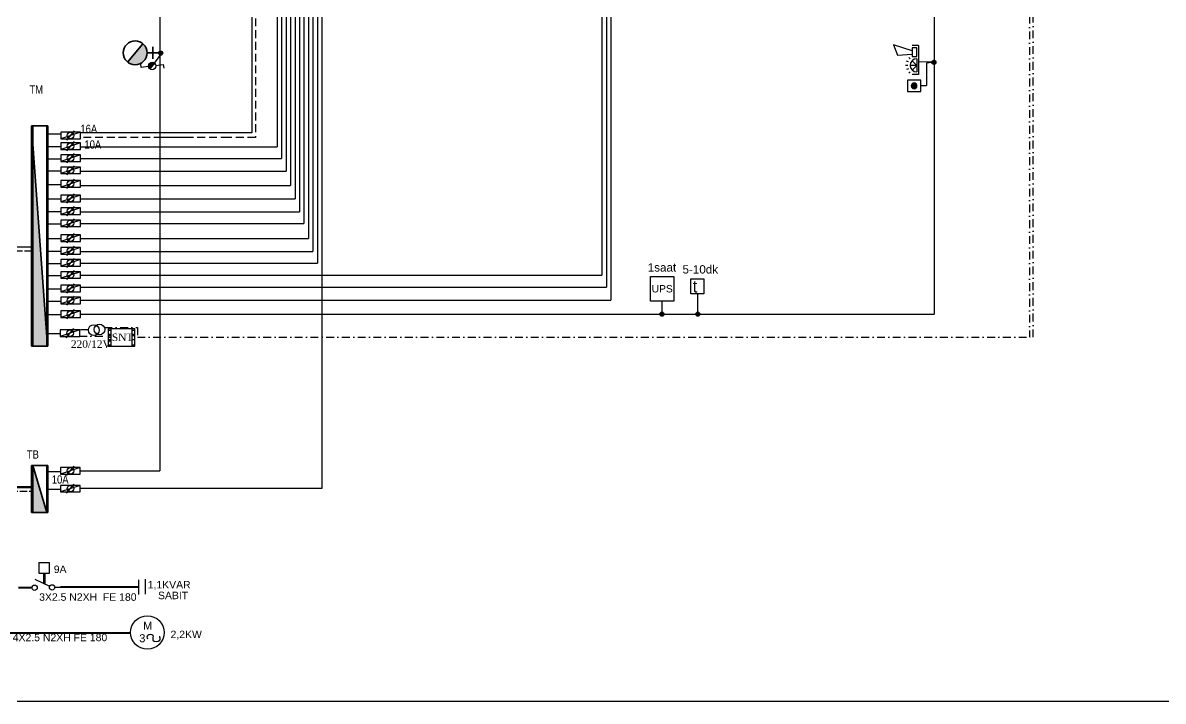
# Model space of a CAD drawing. Header units: millimetres. Extents: x 3395 to 31170, y 2853 to 7104.
# Drawn here: x 21817 to 23664, y 2853 to 3952 of the extents above; entities that cross this region are included whole.
import ezdxf

# ---------------------------------------------------------------- set-up
doc = ezdxf.new("R2010")
doc.units = ezdxf.units.MM
for name, pattern in [('ACAD_ISO02W100', [15, 12, -3]), ('CONTINOUS', [0]), ('DASHDOT', [25.4, 12.7, -6.35, 0, -6.35]), ('DASHED', [19.05, 12.7, -6.35]), ('DIVIDE', [1.25, 0.5, -0.25, 0, -0.25, 0, -0.25])]:
    doc.linetypes.add(name, pattern=pattern)
for name, color, linetype, lineweight in [('ARM', 1, 'Continuous', 40), ('deha_elk armatür', 51, 'Continuous', 35), ('deha_elk tablo', 4, 'Continuous', 30), ('ELEKT', 2, 'Continuous', 50), ('elk035', 3, 'Continuous', 30), ('KDmuh-1', 50, 'Continuous', 30), ('KOLON HATTI  LİNYESİ', 240, 'Continuous', 50)]:
    doc.layers.add(name, color=color, linetype=linetype, lineweight=lineweight)
for name, color, linetype in [('Diyafon.Zil', 41, 'DASHDOT'), ('Elektrik T.', 4, 'Continuous'), ('Telefon', 3, 'DIVIDE'), ('topraklama', 3, 'DASHED'), ('TopraklamaY.', 3, 'ACAD_ISO02W100'), ('Yan.Korna', 95, 'Continuous'), ('YazılarY.', 7, 'Continuous'), ('ÇıkışTabela', 3, 'Continuous'), ('Şalter', 4, 'Continuous')]:
    doc.layers.add(name, color=color, linetype=linetype)
doc.layers.add('Tablo', color=7, linetype='Continuous', true_color=0xff7f7f)
doc.styles.add('MEKAN', font='times.ttf')
doc.styles.add('sh_elk yazı', font='ARIALN.TTF', dxfattribs={"height": 10})
doc.styles.get("Standard").update_dxf_attribs({"font": 'arial.ttf'})
doc.styles.add('TXTX', font='arial.ttf')

# ---------------------------------------------------------------- blocks, each defined once
blk = doc.blocks.new('tablo_sh şb tab-tali')
h = blk.add_hatch(color=2)
h.dxf.hatch_style = 1
h.paths.add_polyline_path([(-17.1, 1.5), (-17.1, 18.5), (40, 1.5)])
at = {"color": 4}
for p, q in [((-17.1, 18.5), (40, 1.5)), ((-17.1, 1.5), (-17.1, 18.5)), ((40, 1.5), (-17.1, 1.5))]:
    blk.add_line(p, q, dxfattribs=at)
at = {"layer": 'deha_elk tablo', "color": 4, "lineweight": 35}
for p, q in [((-17.1, 0), (-17.1, 20)), ((-17.1, 20), (40, 20)), ((-17.1, 18.5), (40, 1.5)), ((40, 20), (40, 0)), ((40, 0), (-17.1, 0))]:
    blk.add_line(p, q, dxfattribs=at)
for points in [[(-17.1, 18.5), (40, 18.5)], [(40, 1.5), (-17.1, 1.5)]]:
    blk.add_lwpolyline(points, dxfattribs=at)
blk = doc.blocks.new('ISIKLIALARMSIRENI')
for p, q in [((0, -322), (0, 322)), ((0, 322), (139, 322)), ((40, -26), (40, 268)), ((183, 263), (217, 298)), ((40, 121), (144, 225)), ((40, 121), (144, 17)), ((40, 121), (187, 121)), ((226, 198), (271, 216)), ((226, 44), (271, 25)), ((242, 121), (290, 121)), ((144, -80), (40, -80)), ((40, -80), (40, -268)), ((144, -268), (144, -80)), ((472, -105), (144, -130)), ((144, -206), (558, -340)), ((183, -22), (217, -56)), ((558, -340), (472, -105)), ((0, -322), (139, -322)), ((40, -268), (144, -268))]:
    blk.add_line(p, q)
blk.add_arc((40, 121), 147, 270, 90)
blk = doc.blocks.new('B')
at = {"layer": 'elk035'}
blk.add_hatch(color=256, dxfattribs=at).paths.add_polyline_path([(2.5, 0, 1), (-2.5, 0, 1)])
blk.add_circle((0, 0), 2.5, dxfattribs=at)
blk = doc.blocks.new('E-25')
at = {"layer": 'deha_elk armatür', "lineweight": 35}
blk.add_hatch(color=256, dxfattribs=at).paths.add_polyline_path([(-12.3, -10.3, 0.700134), (16, 0, 0.176378), (12.3, 10.3)])
for p, q in [((12.3, 10.3), (-12.3, -10.3)), ((8, -23.7), (-8, -23.7)), ((0, -16), (0, -33.3)), ((0, -23.7), (8, -23.7))]:
    blk.add_line(p, q, dxfattribs=at)
blk.add_circle((0, 0), 16, dxfattribs=at)
blk = doc.blocks.new('B2')
at = {"layer": 'KDmuh-1'}
blk.add_hatch(color=256, dxfattribs=at).paths.add_polyline_path([(-5, 0, 1), (5, 0, 1)])
blk.add_circle((0, 0), 5, dxfattribs=at)
blk = doc.blocks.new('*U30')
blk.add_hatch(color=256).paths.add_polyline_path([(0, 5, 0.414214), (-5, 0, 0.414214), (0, -5)])
at = {"color": 1}
blk.add_line((0, 5), (0, 20), dxfattribs=at)
for p, q in [((0, 5), (0, -5)), ((3.5, 3.5), (10.6, 10.6)), ((10.6, 10.6), (14.1, 7.1)), ((-10.6, -10.6), (-14.1, -7.1)), ((-3.5, -3.6), (-10.6, -10.6))]:
    blk.add_line(p, q)
blk.add_circle((0, 0), 5)

msp = doc.modelspace()

# ---------------------------------------------------------------- hatches: boundary and pattern name
at = {"layer": 'ELEKT'}
h = msp.add_hatch(color=256, dxfattribs=at)
h.dxf.hatch_style = 1
h.paths.add_polyline_path([(21830.8, 3785.1), (21832.9, 3428.2), (21856.4, 3428.2), (21855.5, 3448.3)])

# ---------------------------------------------------------------- linework, layer by layer
at = {"layer": 'ARM', "color": 1}
for p, q in [((21809.8, 3037.2), (21832.3, 3037.2)), ((22003.7, 3037.9), (21878, 3037.9)), ((21764.8, 2963.9), (21991.5, 2963.9))]:
    msp.add_line(p, q, dxfattribs=at)
at = {"layer": 'deha_elk tablo', "color": 4, "lineweight": 35}
for p, q in [((21856.5, 3428.2), (21830.8, 3785.1)), ((21830.8, 3785.1), (21830.8, 3428.2)), ((21857.5, 3785.1), (21830.8, 3785.1)), ((21857.5, 3428.2), (21857.5, 3785.1)), ((21830.8, 3428.2), (21857.5, 3428.2))]:
    msp.add_line(p, q, dxfattribs=at)
for points in [[(21833, 3785.1), (21832.9, 3428.2)], [(21855.5, 3428.2), (21855.5, 3785.1)]]:
    msp.add_lwpolyline(points, dxfattribs=at)
at = {"layer": 'Diyafon.Zil'}
for p, q in [((23447.6, 6590.3), (23447.7, 3442.8)), ((23453.7, 3442.8), (23453.7, 4271.5)), ((21949, 3458.6), (22002.3, 3458.6)), ((22002.3, 3458.6), (22002.3, 3442.8)), ((21923, 3454.7), (21908.1, 3454.7)), ((21908.1, 3444.7), (21954.7, 3444.7)), ((22002.3, 3442.8), (23453.7, 3442.8))]:
    msp.add_line(p, q, dxfattribs=at)
at = {"layer": 'Elektrik T.', "color": 1}
for p, q in [((22039, 6761.1), (22039, 3226.2)), ((21855.6, 3751.7), (21877.7, 3751.7)), ((21855.6, 3732.1), (21877.7, 3732.1)), ((21855.6, 3712.5), (21877.7, 3712.5)), ((21855.6, 3690.5), (21877.7, 3690.5)), ((21855.6, 3666.8), (21877.7, 3666.8)), ((21855.6, 3646.3), (21877.7, 3646.3)), ((21855.6, 3626.7), (21877.7, 3626.7)), ((21790.4, 3589.5), (21830.8, 3589.5)), ((21855.6, 3602.6), (21877.7, 3602.6)), ((21855.6, 3582.1), (21877.7, 3582.1)), ((21855.6, 3562.5), (21877.7, 3562.5)), ((21855.6, 3542.9), (21877.7, 3542.9)), ((21855.6, 3521), (21877.7, 3521)), ((21855.6, 3501.4), (21877.7, 3501.4)), ((21855.6, 3479.5), (21877.7, 3479.5)), ((21855.6, 3448.6), (21877.7, 3448.6)), ((21855.5, 3225.5), (21877.5, 3225.5)), ((21909.9, 3226.2), (22039, 3226.2)), ((21855.5, 3196.7), (21877.5, 3196.7))]:
    msp.add_line(p, q, dxfattribs=at)
at = {"layer": 'Elektrik T.', "color": 2}
for p, q in [((22228.7, 6549.5), (22228.7, 3751.3)), ((22236, 6328.1), (22236, 3732.4)), ((22243.3, 6097.8), (22243.3, 3712)), ((22250.5, 5880.3), (22250.5, 3688.6)), ((22257.8, 5674.5), (22257.8, 3667)), ((22265, 5462.2), (22265, 3645.8)), ((22272.3, 5230.4), (22272.3, 3626.9)), ((22279.6, 5007.7), (22279.6, 3602.8)), ((22286.8, 4797.4), (22286.8, 3581.6)), ((22294.1, 4576.6), (22294.1, 3562.8)), ((22301.3, 4239.4), (22301.3, 3562.8)), ((21910.1, 3751.3), (22228.7, 3751.3)), ((21910.1, 3732.4), (22236, 3732.4)), ((21910.1, 3712), (22243.3, 3712)), ((21910.1, 3688.6), (22250.5, 3688.6)), ((21910.1, 3667), (22257.8, 3667)), ((21910.1, 3645.8), (22265, 3645.8)), ((21910.1, 3626.9), (22272.3, 3626.9)), ((21910.1, 3602.8), (22279.6, 3602.8)), ((21910.1, 3581.6), (22286.8, 3581.6)), ((21910.1, 3562.8), (22294.1, 3562.8))]:
    msp.add_line(p, q, dxfattribs=at)
at = {"layer": 'Elektrik T.'}
msp.add_line((21855.6, 3772.3), (21877.7, 3772.3), dxfattribs=at)
for points in [[(22187.6, 6708.5), (22187.6, 3773.7), (22150.2, 3773.7)], [(22080, 3773.7), (21910.1, 3773.7)], [(22150.2, 3773.7), (22029.4, 3773.7)]]:
    msp.add_lwpolyline(points, dxfattribs=at)
at = {"layer": 'Elektrik T.', "color": 2}
msp.add_lwpolyline([(22301.3, 3562.8), (22301.3, 3197.5), (21909.9, 3197.5)], dxfattribs=at)
at = {"layer": 'KOLON HATTI  LİNYESİ'}
msp.add_line((21790.4, 3200), (21830.8, 3200), dxfattribs=at)
at = {"layer": 'Tablo', "color": 11, "true_color": 0xff8088}
msp.add_line((17488.7, 2853.1), (25631.8, 2853.1), dxfattribs=at)
at = {"layer": 'Telefon', "color": 2, "linetype": 'CONTINOUS', "lineweight": 25}
for p, q in [((21998.4, 3456.3), (21954.9, 3456.3)), ((21954.9, 3456.3), (21954.9, 3428.4)), ((21959.2, 3456.3), (21959.2, 3428.4)), ((21994.1, 3427.8), (21994.1, 3456.3)), ((21998.4, 3428.4), (21998.4, 3456.3)), ((21954.9, 3442.8), (21959.2, 3442.8)), ((21955, 3454.5), (21959.2, 3454.5)), ((21955, 3447.9), (21959.2, 3447.9)), ((21955, 3445.7), (21959.2, 3445.7)), ((21955, 3439.2), (21959.2, 3439.2)), ((21955, 3437), (21959.2, 3437)), ((21994.2, 3454.5), (21998.4, 3454.5)), ((21994.2, 3447.9), (21998.4, 3447.9)), ((21994.2, 3445.7), (21998.4, 3445.7)), ((21994.2, 3439.2), (21998.4, 3439.2)), ((21954.9, 3428.4), (21998.4, 3428.4)), ((21955, 3430.5), (21959.2, 3430.5)), ((21994.2, 3430.5), (21998.4, 3430.5))]:
    msp.add_line(p, q, dxfattribs=at)
for centre in [(21931.7, 3454.3), (21941, 3455.3)]:
    msp.add_circle(centre, 8.71, dxfattribs=at)
at = {"layer": 'topraklama', "linetype": 'DASHED', "lineweight": 25}
for points in [[(22193.7, 6702.5), (22193.7, 3766.5), (22150.2, 3766.5)], [(22080, 3766.5), (21910.1, 3766.5)], [(22150.2, 3766.5), (22029.4, 3766.5)]]:
    msp.add_lwpolyline(points, dxfattribs=at)
at = {"layer": 'TopraklamaY.'}
for p, q in [((21444.4, 3582.7), (21830.8, 3582.7)), ((21631.9, 3193.2), (21830.8, 3193.2))]:
    msp.add_line(p, q, dxfattribs=at)
at = {"layer": 'Yan.Korna', "color": 95}
for p, q in [((23293.1, 6568.6), (23293.1, 3480.2)), ((23267.6, 3889.4), (23293.1, 3888.9)), ((23293.1, 3888.7), (23280.9, 3886.7)), ((23280.9, 3886.7), (23280.9, 3850.4)), ((23271.7, 3850.4), (23280.9, 3850.4)), ((21910.1, 3480.2), (23293.1, 3480.2))]:
    msp.add_line(p, q, dxfattribs=at)
at = {"layer": 'YazılarY.', "color": 85, "true_color": 0x58ba48}
for p, q in [((22909.9, 3513.1), (22909.9, 3481.4)), ((22852.3, 3501.2), (22852.3, 3481))]:
    msp.add_line(p, q, dxfattribs=at)
at = {"layer": 'YazılarY.', "color": 2}
for p, q in [((21842.8, 3077.8), (21842.8, 3060.6)), ((21842.8, 3077.8), (21860, 3077.8)), ((21860, 3060.6), (21860, 3077.8)), ((21860.4, 3039), (21836.9, 3050.3)), ((21842.8, 3060.6), (21860, 3060.6)), ((21850.4, 3060.8), (21850.4, 3043.5)), ((21853.1, 3042.7), (21853.1, 3060.8)), ((22004.1, 3049.5), (22004.1, 3025.9)), ((22014.8, 3050.6), (22014.8, 3026.3)), ((21868.7, 3037.9), (21960.5, 3037.9))]:
    msp.add_line(p, q, dxfattribs=at)
at = {"layer": 'YazılarY.'}
msp.add_lwpolyline([(23250, 3841.2), (23271.7, 3841.2), (23271.7, 3859.5), (23250, 3859.5)], close=True, dxfattribs=at)
at = {"layer": 'YazılarY.', "color": 85, "true_color": 0x58ba48}
for points in [[(22833.9, 3541.3), (22871.6, 3541.3), (22871.6, 3501.2), (22833.9, 3501.2)], [(22919.9, 3537.4), (22919.9, 3512.9), (22899.2, 3512.9), (22899.2, 3537.4)]]:
    msp.add_lwpolyline(points, close=True, dxfattribs=at)
at = {"layer": 'YazılarY.', "color": 2}
for centre, radius in [((21835.8, 3036.9), 4.3), ((21864.1, 3037.5), 4.3), ((22018.6, 2964.4), 27.2)]:
    msp.add_circle(centre, radius, dxfattribs=at)
msp.add_spline([(22019.3, 2953.4), (22019.3, 2960.3), (22027.5, 2960.3), (22027.5, 2952.1), (22038.5, 2952.1), (22038.5, 2958.5)], degree=3, dxfattribs=at)
at = {"layer": 'ÇıkışTabela', "ltscale": 4.5}
for p, q in [((22755.1, 6547), (22755.1, 3543.6)), ((22762.3, 5660.7), (22762.3, 3524)), ((22769.6, 4781), (22769.6, 3502.8)), ((21910.1, 3543.6), (22755.1, 3543.6)), ((21910.1, 3524), (22762.3, 3524)), ((21910.1, 3502.8), (22769.6, 3502.8))]:
    msp.add_line(p, q, dxfattribs=at)
at = {"layer": 'Şalter', "lineweight": 30, "ltscale": 5}
for p, q in [((21910.1, 3775.1), (21878.2, 3764.4)), ((21887.9, 3762.3), (21900.4, 3777.2)), ((21910.1, 3757.8), (21878.2, 3747.1)), ((21887.9, 3745), (21900.4, 3759.9)), ((21910.1, 3738.2), (21878.2, 3727.5)), ((21887.9, 3725.4), (21900.4, 3740.3)), ((21910.1, 3718.6), (21878.2, 3707.9)), ((21887.9, 3705.8), (21900.4, 3720.7)), ((21910.1, 3696.6), (21878.2, 3685.9)), ((21887.9, 3683.8), (21900.4, 3698.7)), ((21910.1, 3672.9), (21878.2, 3662.2)), ((21887.9, 3660.1), (21900.4, 3675)), ((21910.1, 3652.3), (21878.2, 3641.7)), ((21887.9, 3639.5), (21900.4, 3654.4)), ((21910.1, 3632.7), (21878.2, 3622)), ((21887.9, 3619.9), (21900.4, 3634.8)), ((21910.1, 3608.7), (21878.2, 3598)), ((21887.9, 3595.9), (21900.4, 3610.8)), ((21910.1, 3588.1), (21878.2, 3577.5)), ((21887.9, 3575.3), (21900.4, 3590.3)), ((21910.1, 3568.5), (21878.2, 3557.9)), ((21887.9, 3555.7), (21900.4, 3570.6)), ((21910.1, 3548.9), (21878.2, 3538.3)), ((21887.9, 3536.1), (21900.4, 3551)), ((21887.9, 3514.3), (21900.4, 3529.2)), ((21910.1, 3527.1), (21878.2, 3516.4)), ((21910.1, 3507.5), (21878.2, 3496.8)), ((21887.9, 3494.7), (21900.4, 3509.6)), ((21910.1, 3485.5), (21878.2, 3474.8)), ((21887.9, 3472.7), (21900.4, 3487.6)), ((21887.1, 3441.9), (21899.6, 3456.8)), ((21909.3, 3454.6), (21877.4, 3444)), ((21887.7, 3218.8), (21900.2, 3233.7)), ((21909.9, 3231.6), (21878, 3220.9)), ((21909.9, 3202.8), (21878, 3192.1)), ((21887.7, 3190), (21900.2, 3204.9))]:
    msp.add_line(p, q, dxfattribs=at)
for points in [[(21878.2, 3764.4), (21910.1, 3764.4), (21910.1, 3775.1), (21878.2, 3775.1)], [(21878.2, 3747.1), (21910.1, 3747.1), (21910.1, 3757.8), (21878.2, 3757.8)], [(21878.2, 3727.5), (21910.1, 3727.5), (21910.1, 3738.2), (21878.2, 3738.2)], [(21878.2, 3707.9), (21910.1, 3707.9), (21910.1, 3718.6), (21878.2, 3718.6)], [(21878.2, 3685.9), (21910.1, 3685.9), (21910.1, 3696.6), (21878.2, 3696.6)], [(21878.2, 3662.2), (21910.1, 3662.2), (21910.1, 3672.9), (21878.2, 3672.9)], [(21878.2, 3641.7), (21910.1, 3641.7), (21910.1, 3652.3), (21878.2, 3652.3)], [(21878.2, 3622), (21910.1, 3622), (21910.1, 3632.7), (21878.2, 3632.7)], [(21878.2, 3598), (21910.1, 3598), (21910.1, 3608.7), (21878.2, 3608.7)], [(21878.2, 3577.5), (21910.1, 3577.5), (21910.1, 3588.1), (21878.2, 3588.1)], [(21878.2, 3557.9), (21910.1, 3557.9), (21910.1, 3568.5), (21878.2, 3568.5)], [(21878.2, 3538.3), (21910.1, 3538.3), (21910.1, 3548.9), (21878.2, 3548.9)], [(21878.2, 3516.4), (21910.1, 3516.4), (21910.1, 3527.1), (21878.2, 3527.1)], [(21878.2, 3496.8), (21910.1, 3496.8), (21910.1, 3507.5), (21878.2, 3507.5)], [(21878.2, 3474.8), (21910.1, 3474.8), (21910.1, 3485.5), (21878.2, 3485.5)], [(21877.4, 3444), (21909.3, 3444), (21909.3, 3454.6), (21877.4, 3454.6)], [(21878, 3220.9), (21909.9, 3220.9), (21909.9, 3231.6), (21878, 3231.6)], [(21878, 3192.1), (21909.9, 3192.1), (21909.9, 3202.8), (21878, 3202.8)]]:
    msp.add_lwpolyline(points, close=True, dxfattribs=at)
for centre in [(21894.1, 3769.8), (21894.1, 3752.4), (21894.1, 3732.8), (21894.1, 3713.2), (21894.1, 3691.2), (21894.1, 3667.5), (21894.1, 3647), (21894.1, 3627.4), (21894.1, 3603.4), (21894.1, 3582.8), (21894.1, 3563.2), (21894.1, 3543.6), (21894.1, 3521.8), (21894.1, 3502.2), (21894.1, 3480.2), (21893.4, 3449.3), (21893.9, 3226.2), (21893.9, 3197.5)]:
    msp.add_circle(centre, 5.32, dxfattribs=at)

# ---------------------------------------------------------------- block references
at = {"layer": 'deha_elk tablo', "xscale": -1.33099775061, "yscale": 1.33099775061, "zscale": 1.33099775061, "rotation": 270}
msp.add_blockref('tablo_sh şb tab-tali', (21830.8, 3181.5), dxfattribs=at)
at = {"layer": 'KDmuh-1', "xscale": 0.675, "yscale": 0.675, "zscale": 0.675, "rotation": 270}
for p in [(23292.9, 3888.2), (22852.2, 3480.2), (22910.4, 3480.2)]:
    msp.add_blockref('B2', p, dxfattribs=at)
at = {"layer": 'YazılarY.', "color": 3, "ltscale": 20, "xscale": -1.21, "yscale": 1.21, "zscale": 1.21, "rotation": 90}
msp.add_blockref('E-25', (21998.8, 3903.5), dxfattribs=at)
at = {"layer": 'YazılarY.', "color": 3}
for name, p, xscale, yscale, zscale, rotation in [('*U30', (22026.4, 3882.3), 1.2, 1.2, 1.2, 322.6962930084359), ('B2', (22040, 3903.1), 0.675, 0.675, 0.675, 270)]:
    msp.add_blockref(name, p, dxfattribs=dict(at, xscale=xscale, yscale=yscale, zscale=zscale, rotation=rotation))
at = {"layer": 'YazılarY.', "rotation": 180}
for name, p, xscale, yscale, zscale in [('ISIKLIALARMSIRENI', (23268, 3892.1), 0.07260000000000001, 0.07260000000000001, 0.07260000000000001), ('B', (23260.8, 3850), -1.834747199980159, 1.834747199980159, 1.834747199980159)]:
    msp.add_blockref(name, p, dxfattribs=dict(at, xscale=xscale, yscale=yscale, zscale=zscale))

# ---------------------------------------------------------------- texts
at = {"layer": 'YazılarY.', "color": 2, "ltscale": 5, "style": 'sh_elk yazı'}
for s, p in [(' TM', (21823.3, 3837.4)), ('16A', (21910.1, 3773.7)), ('10A', (21916.6, 3748.4)), ('TB', (21823.3, 3246.2)), ('10A', (21863.7, 3205.7))]:
    msp.add_text(s, height=13.31, dxfattribs=at).set_placement(p)
at = {"layer": 'YazılarY.', "color": 2, "linetype": 'ByBlock', "style": 'TXTX'}
for s, p in [('1saat', (22829.2, 3549.2)), ('5-10dk', (22885.6, 3546))]:
    msp.add_text(s, height=13.5, dxfattribs=at).set_placement(p)
at = {"layer": 'YazılarY.', "color": 85, "true_color": 0x58ba48}
msp.add_text('t', height=20, dxfattribs=at).set_placement((22902, 3515.3))
for s, height, style, p in [('UPS', 11.91, 'TXTX', (22835.6, 3515.4)), ('220/12V', 12.2, 'MEKAN', (21894.7, 3425.6)), ('SNT', 12.2, 'MEKAN', (21961, 3436.6))]:
    msp.add_text(s, height=height, dxfattribs=dict(at, style=style)).set_placement(p)
at = {"layer": 'YazılarY.', "color": 3, "style": 'TXTX'}
for s, p in [('9A', (21866.9, 3060.8)), ('1,1KVAR', (22019.1, 3035.8)), ('SABIT', (22035.8, 3018.4)), ('3X2.5 N2XH  FE 180', (21843.2, 3015.8)), ('4X2.5 N2XH FE 180', (21800.4, 2950.3)), ('2,2KW', (22056.1, 2955.3))]:
    msp.add_text(s, height=12.1, dxfattribs=at).set_placement(p)
at = {"layer": 'YazılarY.', "color": 2, "style": 'TXTX'}
for s, p in [('M', (22011.5, 2969.1)), ('3', (22005.3, 2948.6))]:
    msp.add_text(s, height=13, dxfattribs=at).set_placement(p)

doc.saveas('drawing.dxf')
